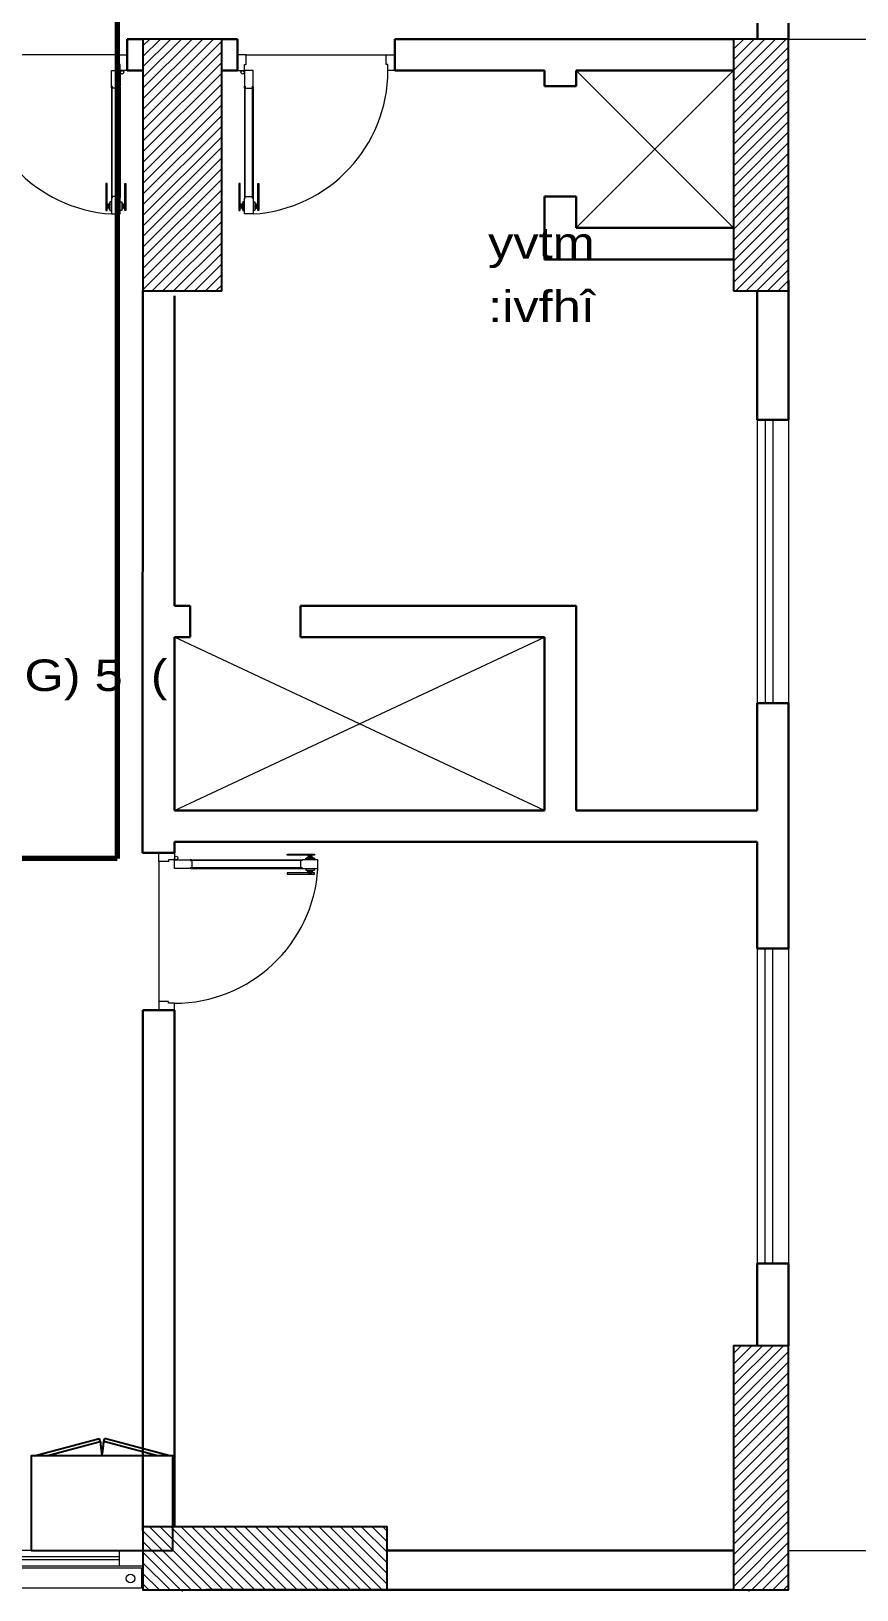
# Model space of a CAD drawing. Extents: x 800 to 995, y 398 to 804.
# Drawn here: x 910.44 to 915.68, y 742.38 to 752.28 of the extents above; entities that cross this region are included whole.
import ezdxf

# ---------------------------------------------------------------- set-up
doc = ezdxf.new("R2010")
doc.units = 0
doc.header["$MEASUREMENT"] = 0
doc.linetypes.add('ACAD_ISO02W100', pattern=[15, 12, -3])
doc.linetypes.add('CENTERX2', pattern=[4, 2.5, -0.5, 0.5, -0.5])
doc.layers.add('-FUR', color=252, linetype='CONTINUOUS')
for name, color, linetype, lineweight in [('axis', 1, 'CENTERX2', 5), ('Column', 6, 'CONTINUOUS', 25), ('DOOR', 30, 'CONTINUOUS', 9), ('elev', 90, 'CONTINUOUS', 9), ('Elevation', 150, 'CONTINUOUS', 18), ('hatch', 252, 'CONTINUOUS', 9), ('P-C-WATER', 5, 'CONTINUOUS', 70), ('text', 72, 'CONTINUOUS', 15), ('Wall', 252, 'CONTINUOUS', 30), ('WINDOW', 252, 'CONTINUOUS', 5)]:
    doc.layers.add(name, color=color, linetype=linetype, lineweight=lineweight)
doc.styles.add('SOSA2', font='SOSA.shx', dxfattribs={"width": 0.8})
pattern_1 = [(45, (1093.753867, 428.309505), (-0.0336759605, 0.0336759605), [])]

msp = doc.modelspace()

# ---------------------------------------------------------------- hatches: boundary and pattern name
at = {"layer": 'hatch'}
h = msp.add_hatch(dxfattribs=at)
h.set_pattern_fill('ANSI31', color=252, scale=0.015, style=0)
h.set_pattern_definition(pattern_1)
h.paths.add_polyline_path([(911.1467, 750.6316), (911.6467, 750.6316), (911.6467, 752.2316), (911.1467, 752.2316)])
h = msp.add_hatch(dxfattribs=at)
h.set_pattern_fill('ANSI31', color=252, scale=0.015, style=0)
h.set_pattern_definition(pattern_1)
h.paths.add_polyline_path([(914.8967, 750.6316), (915.2467, 750.6316), (915.2467, 752.2316), (914.8967, 752.2316)])
h = msp.add_hatch(dxfattribs=at)
h.set_pattern_fill('ANSI31', color=252, scale=0.015, style=0)
h.set_pattern_definition(pattern_1)
h.paths.add_polyline_path([(914.8967, 742.3816), (915.2467, 742.3816), (915.2467, 743.9316), (914.8967, 743.9316)])
h = msp.add_hatch(dxfattribs=at)
h.set_pattern_fill('ANSI31', color=252, scale=0.015, angle=-90, style=0)
h.set_pattern_definition([(315, (597.07464, 560.17441), (0.0336759605, 0.0336759605), [])])
h.paths.add_polyline_path([(911.1467, 742.7816), (911.1467, 742.3816), (912.6967, 742.3816), (912.6967, 742.7816)])

# ---------------------------------------------------------------- linework, layer by layer
at = {"layer": '-FUR', "linetype": 'ACAD_ISO02W100'}
for p, q in [((910.4567, 743.2316), (910.8703, 743.3424)), ((910.534, 743.2316), (910.8754, 743.3231)), ((910.8754, 743.3231), (910.8703, 743.3424)), ((910.898, 743.3231), (910.9031, 743.3424)), ((911.2394, 743.2316), (910.898, 743.3231)), ((911.3167, 743.2316), (910.9031, 743.3424)), ((910.4367, 742.6316), (911.3367, 742.6316))]:
    msp.add_line(p, q, dxfattribs=at)
at = {"layer": '-FUR'}
msp.add_lwpolyline([(910.4367, 742.6316), (911.3367, 742.6316), (911.3367, 743.2316), (910.4367, 743.2316)], close=True, dxfattribs=at)
at = {"layer": '-FUR', "linetype": 'ACAD_ISO02W100'}
for centre, start, end in [((912.402, 743.4645), 185.29309, 188.73888), ((909.3714, 743.4645), 351.26112, 354.70691)]:
    msp.add_arc(centre, 1.5331, start, end, dxfattribs=at)
at = {"layer": 'axis', "color": 0, "ltscale": 0.3}
for p, q in [((915.2467, 752.2316), (918.4684, 752.2316)), ((915.2467, 742.6316), (918.4684, 742.6316)), ((911.3967, 739.9704), (911.3967, 742.3816)), ((914.9967, 739.9704), (914.9967, 742.3816))]:
    msp.add_line(p, q, dxfattribs=at)
at = {"layer": 'Column', "color": 252}
for points in [[(911.1467, 750.6316), (911.6467, 750.6316), (911.6467, 752.2316), (911.1467, 752.2316)], [(914.8967, 750.6316), (915.2467, 750.6316), (915.2467, 752.2316), (914.8967, 752.2316)], [(914.8967, 742.3816), (915.2467, 742.3816), (915.2467, 743.9316), (914.8967, 743.9316)], [(911.1467, 742.7816), (911.1467, 742.3816), (912.6967, 742.3816), (912.6967, 742.7816)]]:
    msp.add_lwpolyline(points, close=True, dxfattribs=at)
at = {"layer": 'DOOR', "color": 251}
for p, q in [((910.9912, 752.1316, 0), (910.1023, 752.1316, 0)), ((911.8023, 752.1316), (912.6911, 752.1316)), ((911.2467, 747.0075), (911.2467, 746.1186))]:
    msp.add_line(p, q, dxfattribs=at)
at = {"layer": 'DOOR', "color": 252}
for p, q in [((910.9462, 751.926, 0), (910.9462, 751.2261, 0)), ((910.9512, 751.2261, 0), (910.9512, 751.926, 0)), ((910.9978, 751.2261, 0), (910.9978, 751.926, 0)), ((911.0028, 751.926, 0), (911.0028, 751.2261, 0)), ((911.7906, 751.926), (911.7906, 751.2261)), ((911.7956, 751.2261), (911.7956, 751.926)), ((911.8422, 751.2261), (911.8422, 751.926)), ((911.8472, 751.926), (911.8472, 751.2261)), ((911.4522, 747.0191), (912.1522, 747.0191)), ((912.1522, 747.0142), (911.4522, 747.0142)), ((912.1522, 746.9675), (911.4522, 746.9675)), ((911.4522, 746.9625), (912.1522, 746.9625))]:
    msp.add_line(p, q, dxfattribs=at)
at = {"layer": 'DOOR', "color": 5, "elevation": 0}
for points in [[(911.0467, 752.1316), (911.0467, 752.0316), (911.0023, 752.0316), (911.0023, 752.0695), (910.9912, 752.0695), (910.9912, 752.1316)], [(910.9978, 751.9316), (910.9978, 751.9205), (910.9512, 751.9205), (910.9512, 751.9316), (910.9467, 751.9316), (910.9467, 752.0316), (910.9467, 752.0316), (911.0023, 752.0316), (911.0023, 751.9316)], [(910.9978, 751.2206), (910.9978, 751.2317), (910.9512, 751.2317), (910.9512, 751.2206), (910.9467, 751.2206), (910.9467, 751.1206), (910.9467, 751.1206), (911.0023, 751.1206), (911.0023, 751.2206)]]:
    msp.add_lwpolyline(points, close=True, dxfattribs=at)
at = {"layer": 'DOOR', "color": 5}
for points in [[(911.7467, 752.1316), (911.7467, 752.0316), (911.7911, 752.0316), (911.7911, 752.0695), (911.8023, 752.0695), (911.8023, 752.1316)], [(912.7467, 752.1316), (912.7467, 752.0316), (912.7021, 752.0316), (912.7021, 752.0695), (912.691, 752.0695), (912.6911, 752.1316)], [(911.7956, 751.9316), (911.7956, 751.9205), (911.8422, 751.9205), (911.8422, 751.9316), (911.8467, 751.9316), (911.8467, 752.0316), (911.8467, 752.0316), (911.7911, 752.0316), (911.7911, 751.9316)], [(911.7956, 751.2206), (911.7956, 751.2317), (911.8422, 751.2317), (911.8422, 751.2206), (911.8467, 751.2206), (911.8467, 751.1206), (911.8467, 751.1206), (911.7911, 751.1206), (911.7911, 751.2206)], [(911.2467, 747.0631), (911.3467, 747.0631), (911.3467, 747.0186), (911.3088, 747.0186), (911.3088, 747.0075), (911.2467, 747.0075)], [(911.4467, 747.0142), (911.4578, 747.0142), (911.4578, 746.9675), (911.4467, 746.9675), (911.4467, 746.9631), (911.3467, 746.9631), (911.3467, 746.9631), (911.3467, 747.0186), (911.4467, 747.0186)], [(912.1577, 747.0142), (912.1466, 747.0142), (912.1466, 746.9675), (912.1577, 746.9675), (912.1577, 746.9631), (912.2577, 746.9631), (912.2577, 746.9631), (912.2577, 747.0186), (912.1577, 747.0186)], [(911.2467, 746.0631), (911.3467, 746.0631), (911.3467, 746.1076), (911.3088, 746.1076), (911.3088, 746.1187), (911.2467, 746.1186)]]:
    msp.add_lwpolyline(points, close=True, dxfattribs=at)
at = {"layer": 'DOOR', "color": 5, "elevation": 0}
for points in [[(910.9512, 751.9211), (910.9512, 751.9211, -1), (910.9512, 751.931)], [(910.9978, 751.9211), (910.9978, 751.9211, 1), (910.9978, 751.931)], [(910.9512, 751.2311), (910.9512, 751.2311, 1), (910.9512, 751.2212)], [(910.9978, 751.2311), (910.9978, 751.2311, -1), (910.9978, 751.2212)]]:
    msp.add_lwpolyline(points, format="xyb", close=True, dxfattribs=at)
at = {"layer": 'DOOR', "color": 5}
for points in [[(911.7956, 751.9211), (911.7956, 751.9211, -1), (911.7956, 751.931)], [(911.8422, 751.9211), (911.8422, 751.9211, 1), (911.8422, 751.931)], [(911.7956, 751.2311), (911.7956, 751.2311, 1), (911.7956, 751.2212)], [(911.8422, 751.2311), (911.8422, 751.2311, -1), (911.8422, 751.2212)], [(911.4572, 747.0142), (911.4572, 747.0142, 1), (911.4473, 747.0142)], [(911.4572, 746.9675), (911.4572, 746.9675, -1), (911.4473, 746.9675)], [(912.1472, 747.0142), (912.1472, 747.0142, -1), (912.1571, 747.0142)], [(912.1472, 746.9675), (912.1472, 746.9675, 1), (912.1571, 746.9675)]]:
    msp.add_lwpolyline(points, format="xyb", close=True, dxfattribs=at)
at = {"layer": 'DOOR', "color": 1, "elevation": 0}
for points in [[(910.9183, 751.3151), (910.9103, 751.3151), (910.9103, 751.1428), (910.9183, 751.1428)], [(911.0307, 751.3151), (911.0387, 751.3151), (911.0387, 751.1428), (911.0307, 751.1428)], [(910.9301, 751.1606), (910.9236, 751.1606), (910.9236, 751.1808), (910.9301, 751.1808)], [(911.0189, 751.1606), (911.0254, 751.1606), (911.0254, 751.1808), (911.0189, 751.1808)]]:
    msp.add_lwpolyline(points, close=True, dxfattribs=at)
at = {"layer": 'DOOR', "color": 1}
for points in [[(911.7628, 751.3151), (911.7547, 751.3151), (911.7547, 751.1428), (911.7628, 751.1428)], [(911.8751, 751.3151), (911.8831, 751.3151), (911.8831, 751.1428), (911.8751, 751.1428)], [(911.7745, 751.1606), (911.768, 751.1606), (911.768, 751.1808), (911.7745, 751.1808)], [(911.8634, 751.1606), (911.8698, 751.1606), (911.8698, 751.1808), (911.8634, 751.1808)], [(912.0631, 747.047), (912.0631, 747.055), (912.2355, 747.055), (912.2355, 747.047)], [(912.2177, 747.0353), (912.2177, 747.0417), (912.1974, 747.0417), (912.1974, 747.0353)], [(912.0631, 746.9347), (912.0631, 746.9267), (912.2355, 746.9267), (912.2355, 746.9347)], [(912.2177, 746.9464), (912.2177, 746.94), (912.1974, 746.94), (912.1974, 746.9464)]]:
    msp.add_lwpolyline(points, close=True, dxfattribs=at)
at = {"layer": 'DOOR', "color": 1, "elevation": 0}
for points in [[(910.9183, 751.1609, 1), (910.9236, 751.1609), (910.9236, 751.1609), (910.9236, 751.1805), (910.9236, 751.1805, 1), (910.9183, 751.1805), (910.9183, 751.1805)], [(911.0307, 751.1609, -1), (911.0254, 751.1609), (911.0254, 751.1609), (911.0254, 751.1805), (911.0254, 751.1805, -1), (911.0307, 751.1805), (911.0307, 751.1805)]]:
    msp.add_lwpolyline(points, format="xyb", close=True, dxfattribs=at)
for points in [[(910.9356, 751.188), (910.9301, 751.188), (910.9301, 751.1535), (910.9356, 751.1535)], [(911.0023, 751.1984), (911.0134, 751.1984), (911.0134, 751.1428), (911.0023, 751.1428)], [(911.0134, 751.188), (911.0189, 751.188), (911.0189, 751.1535), (911.0134, 751.1535)]]:
    msp.add_lwpolyline(points, dxfattribs=at)
at = {"layer": 'DOOR', "color": 5, "elevation": 0}
msp.add_lwpolyline([(910.9467, 751.1984), (910.9356, 751.1984), (910.9356, 751.1428), (910.9467, 751.1428)], dxfattribs=at)
at = {"layer": 'DOOR', "color": 1}
for points in [[(911.7628, 751.1609, 1), (911.768, 751.1609), (911.768, 751.1609), (911.768, 751.1805), (911.768, 751.1805, 1), (911.7628, 751.1805), (911.7628, 751.1805)], [(911.8751, 751.1609, -1), (911.8698, 751.1609), (911.8698, 751.1609), (911.8698, 751.1805), (911.8698, 751.1805, -1), (911.8751, 751.1805), (911.8751, 751.1805)], [(912.2174, 747.047, -1), (912.2174, 747.0417), (912.2174, 747.0417), (912.1977, 747.0417), (912.1977, 747.0417, -1), (912.1977, 747.047), (912.1977, 747.047)], [(912.2174, 746.9347, 1), (912.2174, 746.94), (912.2174, 746.94), (912.1977, 746.94), (912.1977, 746.94, 1), (912.1977, 746.9347), (912.1977, 746.9347)]]:
    msp.add_lwpolyline(points, format="xyb", close=True, dxfattribs=at)
for points in [[(911.78, 751.188), (911.7745, 751.188), (911.7745, 751.1535), (911.78, 751.1535)], [(911.7911, 751.1984), (911.78, 751.1984), (911.78, 751.1428), (911.7911, 751.1428)], [(911.8578, 751.188), (911.8634, 751.188), (911.8634, 751.1535), (911.8578, 751.1535)], [(912.1799, 747.0186), (912.1799, 747.0297), (912.2355, 747.0297), (912.2355, 747.0186)], [(912.1903, 747.0297), (912.1903, 747.0353), (912.2248, 747.0353), (912.2248, 747.0297)], [(912.1903, 746.952), (912.1903, 746.9464), (912.2248, 746.9464), (912.2248, 746.952)]]:
    msp.add_lwpolyline(points, dxfattribs=at)
at = {"layer": 'DOOR', "color": 5}
for points in [[(911.8467, 751.1984), (911.8578, 751.1984), (911.8578, 751.1428), (911.8467, 751.1428)], [(912.1799, 746.9631), (912.1799, 746.952), (912.2355, 746.952), (912.2355, 746.9631)]]:
    msp.add_lwpolyline(points, dxfattribs=at)
for centre in [(911.0134, 752.0205, 0), (911.78, 752.0205), (911.3578, 747.0297)]:
    msp.add_circle(centre, 0.0111, dxfattribs=at)
at = {"layer": 'DOOR', "color": 252}
for centre, start, end in [((911.0041, 752.0316, 0), 180, 266.39768), ((911.7893, 752.0316), 273.60232, 0), ((911.3467, 747.0204), 270, 356.39768)]:
    msp.add_arc(centre, 0.9128, start, end, dxfattribs=at)
at = {"layer": 'elev', "color": 252, "linetype": 'Continuous'}
for p, q in [((910.9967, 742.6316), (911.1467, 742.6316)), ((910.9967, 742.5316), (910.9967, 742.6316)), ((911.1467, 742.6316), (911.1467, 742.5316)), ((911.1467, 742.5316), (910.9967, 742.5316))]:
    msp.add_line(p, q, dxfattribs=at)
at = {"layer": 'Elevation', "color": 252}
for p, q in [((915.2467, 749.8133), (915.2467, 748.0133)), ((904.4467, 742.5216), (911.1367, 742.5216)), ((911.1367, 742.5216), (911.1367, 742.3916)), ((911.1367, 742.3916), (904.4467, 742.3916))]:
    msp.add_line(p, q, dxfattribs=at)
at = {"layer": 'Elevation', "color": 252, "linetype": 'Continuous'}
msp.add_line((915.2455, 746.4547), (915.2455, 744.4547), dxfattribs=at)
at = {"layer": 'Elevation', "color": 252}
msp.add_circle((911.0675, 742.4536), 0.0273, dxfattribs=at)
at = {"layer": 'hatch', "color": 252}
for p, q in [((913.8967, 751.0316), (914.8967, 752.0316)), ((914.8967, 751.0316), (913.8967, 752.0316))]:
    msp.add_line(p, q, dxfattribs=at)
at = {"layer": 'hatch', "color": 252, "linetype": 'Continuous'}
for p, q in [((911.3467, 747.3316), (913.6967, 748.4316)), ((913.6967, 747.3316), (911.3467, 748.4316))]:
    msp.add_line(p, q, dxfattribs=at)
at = {"layer": 'P-C-WATER', "linetype": 'Continuous'}
for p, q in [((910.9817, 762.9776), (910.9817, 747.0267)), ((910.9817, 747.0267), (903.5451, 747.0267))]:
    msp.add_line(p, q, dxfattribs=at)
at = {"layer": 'Wall', "color": 252, "linetype": 'Continuous'}
for p, q in [((915.0496, 752.2316), (915.0496, 752.3316)), ((911.0467, 752.2316, -0.1), (911.1467, 752.2316)), ((911.7467, 752.2316), (911.6467, 752.2316)), ((911.7467, 752.0316), (911.7467, 752.2316)), ((914.8967, 752.2316), (912.7467, 752.2316)), ((912.7467, 752.0316), (912.7467, 752.2316)), ((911.0467, 752.0316), (911.1467, 752.0316, 0.1)), ((911.7467, 752.0316), (911.6467, 752.0316)), ((913.6967, 752.0316), (912.7467, 752.0316)), ((913.6967, 752.0316), (913.6967, 751.9316)), ((914.8967, 752.0316), (913.8967, 752.0316)), ((913.8967, 752.0316), (913.8967, 751.9316)), ((913.8967, 751.9316), (913.6967, 751.9316)), ((913.6967, 751.2316), (913.6967, 750.8316)), ((913.8967, 751.2316), (913.6967, 751.2316)), ((913.8967, 751.2316), (913.8967, 751.0316)), ((914.8967, 751.0316), (913.8967, 751.0316)), ((914.8967, 750.8316), (913.6967, 750.8316)), ((911.1467, 750.6316), (911.1435, 747.0631)), ((915.0467, 749.8133), (915.0467, 750.6333)), ((915.2467, 750.6986), (915.2467, 749.8133)), ((911.3467, 750.6001), (911.3467, 748.6316)), ((915.2467, 749.8133), (915.0467, 749.8133)), ((911.3467, 748.6316), (911.4467, 748.6316)), ((911.4467, 748.6316), (911.4467, 748.4316)), ((912.1467, 748.6316), (912.1467, 748.4316)), ((912.1467, 748.6316), (913.8967, 748.6316)), ((913.8967, 748.6316), (913.8967, 747.3316)), ((911.4467, 748.4316), (911.3467, 748.4316)), ((911.3467, 748.4316), (911.3467, 747.3316)), ((913.6967, 748.4316), (912.1467, 748.4316)), ((913.6967, 748.4316), (913.6967, 747.3316)), ((915.0467, 748.0133), (915.0467, 747.3316)), ((915.2467, 748.0133), (915.0467, 748.0133)), ((915.2467, 748.0133), (915.2467, 746.4547)), ((913.6967, 747.3316), (911.3467, 747.3316)), ((915.0467, 747.3316), (913.8967, 747.3316)), ((911.1435, 747.0631), (911.3467, 747.0631)), ((915.0467, 747.1316), (911.3467, 747.1316)), ((915.0474, 747.1316), (911.3467, 747.1316)), ((911.3467, 747.1316), (911.3467, 747.0631)), ((915.0467, 747.1316), (915.0467, 746.4547)), ((915.0467, 746.4547), (915.2455, 746.4547)), ((911.3449, 746.0631), (911.1467, 746.0631)), ((911.1467, 746.0631), (911.1467, 742.7554)), ((911.3467, 746.0631), (911.3467, 742.7816)), ((915.0467, 744.4547), (915.0467, 743.9316)), ((915.0467, 744.4547), (915.0467, 743.9316)), ((915.0467, 744.4547), (915.0467, 743.9316)), ((915.0467, 744.4547), (915.2455, 744.4547)), ((915.2455, 744.4547), (915.2455, 743.9316)), ((914.8967, 742.6316), (912.6967, 742.6316)), ((914.8967, 742.3816), (911.5467, 742.3816))]:
    msp.add_line(p, q, dxfattribs=at)
at = {"layer": 'Wall', "color": 252}
for p, q in [((915.2467, 752.2316), (915.2467, 752.3316)), ((911.0467, 752.0316), (911.0467, 752.2316))]:
    msp.add_line(p, q, dxfattribs=at)
at = {"layer": 'WINDOW', "color": 252}
for p, q in [((915.0467, 749.8133), (915.0467, 748.0133)), ((915.0967, 749.8133), (915.0967, 748.0133)), ((915.1467, 749.8133), (915.1467, 748.0133)), ((915.0467, 746.4547), (915.0467, 744.4547)), ((915.0949, 746.4547), (915.0949, 744.4547)), ((915.1449, 746.4547), (915.1449, 744.4547))]:
    msp.add_line(p, q, dxfattribs=at)
at = {"layer": 'WINDOW', "color": 252, "linetype": 'Continuous'}
for p, q in [((910.9967, 742.6316), (909.0217, 742.6316)), ((910.9967, 742.5916), (909.0217, 742.5916)), ((910.9967, 742.5716), (909.0217, 742.5716)), ((910.9967, 742.5316), (909.0217, 742.5316))]:
    msp.add_line(p, q, dxfattribs=at)

# ---------------------------------------------------------------- texts
at = {"layer": 'text', "color": 252, "style": 'SOSA2', "width": 1.2}
for s, p in [('yvtm', (913.3383, 750.8369)), (':ivfh%%238', (913.3383, 750.4334)), ('lulG) 5  (', (910.0729, 748.0905))]:
    msp.add_text(s, height=0.2, dxfattribs=at).set_placement(p)

doc.saveas('drawing.dxf')
